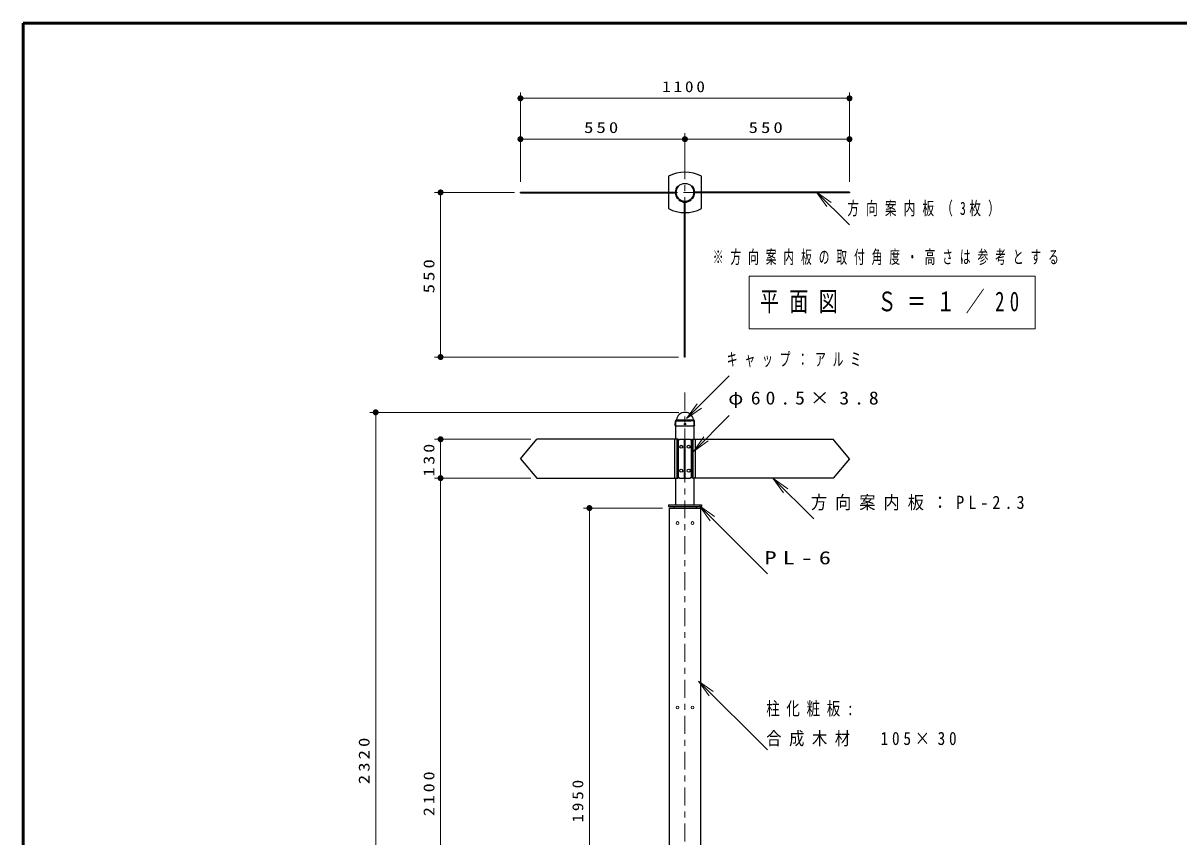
# Model space of a CAD drawing. Units: millimetres on the paper, scale 1:20. Extents: x -365 to 0, y 0 to 257.
# Drawn here: x -365 to -171.7, y 121 to 257 of the extents above; entities that cross this region are included whole.
import ezdxf

# ---------------------------------------------------------------- set-up
doc = ezdxf.new("R2010")
doc.units = ezdxf.units.MM
doc.linetypes.add('USER1', pattern=[4.5, 2.5, -2])
doc.linetypes.add('USER2', pattern=[6, 3, -1, 1, -1])
doc.layers.add('1_20', color=7, linetype='Continuous', lineweight=25)
doc.layers.add('NAKAMURA図枠', color=7, linetype='Continuous', lineweight=13)
doc.styles.add('ＭＳ ゴシック', font='')
doc.styles.get('ＭＳ ゴシック').set_extended_font_data('MS Gothic')

# ---------------------------------------------------------------- blocks, each defined once
blk = doc.blocks.new('filled_dot')
at = {"color": 0, "linetype": 'Continuous', "lineweight": -2, "const_width": 1.25}
blk.add_lwpolyline([(-0.625, 0, 1), (0.625, 0, 1)], format="xyb", close=True, dxfattribs=at)
blk = doc.blocks.new('open_arrow')
at = {"color": 0, "linetype": 'Continuous', "lineweight": -2}
blk.add_lwpolyline([(7.5, 1.25), (0, 0), (7.5, -1.25)], dxfattribs=at)

msp = doc.modelspace()

# ---------------------------------------------------------------- linework, layer by layer
at = {"layer": '1_20', "lineweight": 13}
for p, q in [((-281.837, 236.64), (-281.837, 245.433)), ((-281.837, 244.433), (-226.812, 244.433)), ((-226.812, 236.64), (-226.812, 245.433)), ((-281.837, 230.459), (-281.837, 238.607)), ((-254.325, 232.454), (-254.325, 238.607)), ((-226.812, 230.459), (-226.812, 238.607)), ((-281.837, 237.607), (-254.325, 237.607)), ((-254.325, 237.607), (-226.812, 237.607)), ((-282.837, 228.709), (-296.192, 228.709)), ((-295.192, 201.197), (-295.192, 228.709)), ((-232.362, 228.804), (-226.82, 223.263)), ((-243.57, 214.699), (-243.57, 205.899)), ((-195.77, 214.699), (-243.57, 214.699)), ((-195.77, 205.899), (-195.77, 214.699)), ((-243.57, 205.899), (-195.77, 205.899)), ((-255.382, 201.197), (-296.192, 201.197)), ((-254.04, 190.907), (-246.914, 198.033)), ((-255.325, 191.953), (-307.039, 191.953)), ((-306.039, 75.952), (-306.039, 191.953)), ((-252.92, 185.407), (-246.914, 191.412)), ((-280.087, 187.452), (-296.192, 187.452)), ((-295.192, 180.952), (-295.192, 187.452)), ((-280.087, 180.952), (-296.192, 180.952)), ((-295.192, 75.952), (-295.192, 180.952)), ((-239.607, 180.952), (-232.79, 174.134)), ((-258.075, 175.952), (-271.304, 175.952)), ((-270.304, 78.452), (-270.304, 175.952)), ((-251.868, 176.306), (-240.549, 164.986)), ((-252.061, 147.043), (-240.549, 135.531))]:
    msp.add_line(p, q, dxfattribs=at)
at = {"layer": '1_20', "linetype": 'USER2', "lineweight": 13}
for p, q in [((-254.325, 224.898), (-254.325, 232.489)), ((-251.575, 228.709), (-257.075, 228.709)), ((-254.325, 195.242), (-254.325, 46.435))]:
    msp.add_line(p, q, dxfattribs=at)
at = {"layer": '1_20'}
for p, q in [((-257.075, 231.417), (-257.075, 226.002)), ((-251.575, 226.002), (-251.575, 231.417)), ((-255.837, 187.452), (-255.837, 190.502)), ((-252.812, 187.452), (-252.812, 190.502)), ((-255.837, 176.502), (-255.837, 180.952)), ((-252.812, 176.502), (-252.812, 180.952)), ((-257.075, 176.502), (-257.075, 176.202)), ((-257.075, 176.502), (-251.575, 176.502)), ((-257.075, 176.202), (-251.575, 176.202)), ((-256.95, 175.952), (-251.7, 175.952)), ((-256.95, 175.952), (-256.95, 78.452)), ((-256.2, 176.202), (-256.2, 175.952)), ((-252.45, 176.202), (-252.45, 175.952)), ((-251.7, 175.952), (-251.7, 78.452)), ((-251.575, 176.502), (-251.575, 176.202))]:
    msp.add_line(p, q, dxfattribs=at)
at = {"layer": '1_20', "color": 40}
for p, q in [((-281.837, 228.652), (-281.837, 228.767)), ((-281.837, 228.767), (-255.951, 228.767)), ((-281.837, 228.652), (-255.951, 228.652)), ((-279.337, 228.652), (-279.337, 228.767)), ((-255.572, 229.756), (-255.483, 229.682)), ((-253.078, 229.756), (-253.166, 229.682)), ((-226.812, 228.767), (-252.698, 228.767)), ((-226.812, 228.652), (-252.698, 228.652)), ((-229.312, 228.767), (-229.312, 228.652)), ((-226.812, 228.767), (-226.812, 228.652)), ((-255.572, 227.663), (-255.483, 227.737)), ((-255.371, 227.463), (-255.297, 227.551)), ((-254.382, 201.197), (-254.382, 227.083)), ((-254.267, 201.197), (-254.267, 227.083)), ((-253.279, 227.463), (-253.353, 227.551)), ((-253.078, 227.663), (-253.166, 227.737)), ((-254.267, 203.697), (-254.382, 203.697)), ((-254.267, 201.197), (-254.382, 201.197)), ((-281.837, 184.202), (-279.087, 187.452)), ((-255.483, 187.452), (-279.087, 187.452)), ((-256.059, 187.452), (-256.059, 180.952)), ((-255.656, 187.452), (-255.656, 180.952)), ((-255.483, 187.452), (-255.483, 180.952)), ((-255.442, 187.202), (-255.192, 187.452)), ((-255.442, 181.202), (-255.442, 187.202)), ((-255.192, 187.452), (-253.458, 187.452)), ((-254.382, 180.952), (-254.382, 187.452)), ((-254.267, 180.952), (-254.267, 187.452)), ((-253.458, 187.452), (-253.208, 187.202)), ((-253.208, 181.202), (-253.208, 187.202)), ((-253.166, 187.452), (-253.166, 180.952)), ((-253.166, 187.452), (-229.562, 187.452)), ((-252.994, 187.452), (-252.994, 180.952)), ((-252.591, 187.452), (-252.591, 180.952)), ((-226.812, 184.202), (-229.562, 187.452)), ((-281.837, 184.202), (-279.087, 180.952)), ((-254.382, 184.202), (-254.267, 184.202)), ((-226.812, 184.202), (-229.562, 180.952)), ((-279.087, 180.952), (-255.483, 180.952)), ((-255.442, 181.202), (-255.192, 180.952)), ((-255.192, 180.952), (-253.458, 180.952)), ((-253.458, 180.952), (-253.208, 181.202)), ((-229.562, 180.952), (-253.166, 180.952))]:
    msp.add_line(p, q, dxfattribs=at)
at = {"layer": '1_20', "color": 2}
for p, q in [((-255.935, 189.743), (-255.914, 190.469)), ((-255.935, 189.743), (-255.896, 189.703)), ((-255.896, 189.703), (-252.754, 189.703)), ((-255.853, 190.614), (-255.786, 190.681)), ((-252.797, 190.614), (-252.864, 190.681)), ((-252.715, 189.743), (-252.754, 189.703)), ((-252.715, 189.743), (-252.735, 190.469))]:
    msp.add_line(p, q, dxfattribs=at)
at = {"layer": '1_20', "color": 2, "lineweight": 13}
for p, q in [((-255.852, 190.528), (-252.798, 190.528)), ((-255.716, 190.702), (-252.934, 190.702))]:
    msp.add_line(p, q, dxfattribs=at)
at = {"layer": '1_20', "color": 2, "linetype": 'USER1', "lineweight": 13}
msp.add_line((-255.837, 190.502), (-252.812, 190.502), dxfattribs=at)
at = {"layer": '1_20', "linetype": 'USER1', "lineweight": 13}
msp.add_line((-255.837, 190.502), (-252.812, 190.502), dxfattribs=at)
at = {"layer": '1_20'}
msp.add_circle((-254.325, 228.709), 1.512, dxfattribs=at)
at = {"layer": '1_20', "color": 2}
msp.add_circle((-254.325, 190.003), 0.125, dxfattribs=at)
at = {"layer": '1_20', "color": 40}
for centre in [(-254.948, 186.202), (-253.701, 186.202), (-254.948, 182.202), (-253.701, 182.202)]:
    msp.add_circle(centre, 0.25, dxfattribs=at)
at = {"layer": '1_20', "lineweight": 13}
for centre in [(-255.575, 173.452), (-253.075, 173.452), (-255.575, 142.619), (-253.075, 142.619)]:
    msp.add_circle(centre, 0.237, dxfattribs=at)
at = {"layer": '1_20'}
for centre, start, end in [((-254.325, 226.084), 62.72039, 117.27961), ((-254.325, 231.334), 242.72039, 297.27961)]:
    msp.add_arc(centre, 6, start, end, dxfattribs=at)
at = {"layer": '1_20', "color": 40}
for radius, start, end in [(1.627, 140, 220), (1.512, 140, 220), (1.512, 320, 40), (1.627, 320, 40), (1.627, 230, 310), (1.512, 230, 310)]:
    msp.add_arc((-254.325, 228.709), radius, start, end, dxfattribs=at)
at = {"layer": '1_20', "color": 2}
for centre, radius, start, end in [((-254.325, 190.499), 1.454, 9.17167, 170.82833), ((-255.704, 190.465), 0.21, 135, 178.99406), ((-255.849, 190.745), 0.09, 315, 350.82833), ((-252.8, 190.745), 0.09, 186.19155, 225), ((-252.945, 190.465), 0.21, 1.00594, 45)]:
    msp.add_arc(centre, radius, start, end, dxfattribs=at)
at = {"layer": 'NAKAMURA図枠', "lineweight": 50}
for p, q in [((-365, 257), (-365, 0)), ((0, 257), (-365, 257))]:
    msp.add_line(p, q, dxfattribs=at)

# ---------------------------------------------------------------- block references
at = {"layer": '1_20', "lineweight": 13, "xscale": 0.4, "yscale": 0.4}
for p in [(-281.837, 244.433), (-281.837, 237.607), (-254.325, 237.607)]:
    msp.add_blockref('filled_dot', p, dxfattribs=at)
for name, p, rotation in [('filled_dot', (-226.812, 244.433), 180), ('filled_dot', (-254.325, 237.607), 180), ('filled_dot', (-226.812, 237.607), 180), ('filled_dot', (-295.192, 228.709), 270), ('open_arrow', (-232.362, 228.804), 315), ('filled_dot', (-295.192, 201.197), 90), ('open_arrow', (-254.04, 190.907), 45), ('filled_dot', (-306.039, 191.953), 270), ('filled_dot', (-295.192, 187.452), 270), ('open_arrow', (-252.92, 185.407), 45), ('filled_dot', (-295.192, 180.952), 270), ('filled_dot', (-295.192, 180.952), 90), ('open_arrow', (-239.607, 180.952), 315), ('filled_dot', (-270.304, 175.952), 270), ('open_arrow', (-251.868, 176.306), 315), ('open_arrow', (-252.061, 147.043), 315)]:
    msp.add_blockref(name, p, dxfattribs=dict(at, rotation=rotation))

# ---------------------------------------------------------------- texts
at = {"layer": '1_20', "style": 'ＭＳ ゴシック'}
for s, insert, char_height, attachment_point in [('\\T1.33;\\W1.15;1100', (-254.325, 245.433), 1.833, 8), ('\\T1.33;\\W1.25;550', (-268.081, 238.607), 1.833, 8), ('\\T1.33;\\W1.25;550', (-240.569, 238.607), 1.833, 8), ('\\T1.61;\\W0.65;方向案内板（3枚）', (-227.167, 225.913), 2.199, 4), ('\\T1.64;\\W0.6;※方向案内板の取付角度・高さは参考とする', (-249.67, 217.794), 2.199, 4), ('\\T1.56;\\W0.7;平面図\u3000Ｓ＝１／20', (-219.67, 210.299), 3.299, 5), ('\\T1.64;\\W0.6;キャップ：アルミ', (-247.331, 200.683), 2.199, 4), ('\\T1.5;\\W1.1;φ60.5×3.8', (-247.07, 194.062), 2.199, 4), ('\\T1.5;\\W0.9;方向案内板：PL-2.3', (-233.268, 176.784), 2.199, 4), ('\\T1.5;\\W1.35;PL-6', (-241.022, 167.636), 2.199, 4), ('\\T1.5;\\W0.75;柱化粧板:', (-240.734, 142.331), 2.199, 4), ('\\T1.5;\\W0.85;合成木材\u3000105×30', (-240.734, 137.331), 2.199, 4)]:
    msp.add_mtext(s, dxfattribs=dict(at, insert=insert, char_height=char_height, attachment_point=attachment_point))
at = {"layer": '1_20', "char_height": 1.833, "attachment_point": 8, "rotation": 90, "style": 'ＭＳ ゴシック'}
for s, insert in [('\\T1.33;\\W1.25;550', (-296.192, 214.953)), ('\\T1.33;\\W1.2;130', (-296.192, 184.202)), ('\\T1.33;\\W1.25;2320', (-307.039, 133.952)), ('\\T1.33;\\W1.2;2100', (-296.192, 128.452)), ('\\T1.33;\\W1.15;1950', (-271.304, 127.202))]:
    msp.add_mtext(s, dxfattribs=dict(at, insert=insert))

doc.saveas('drawing.dxf')
